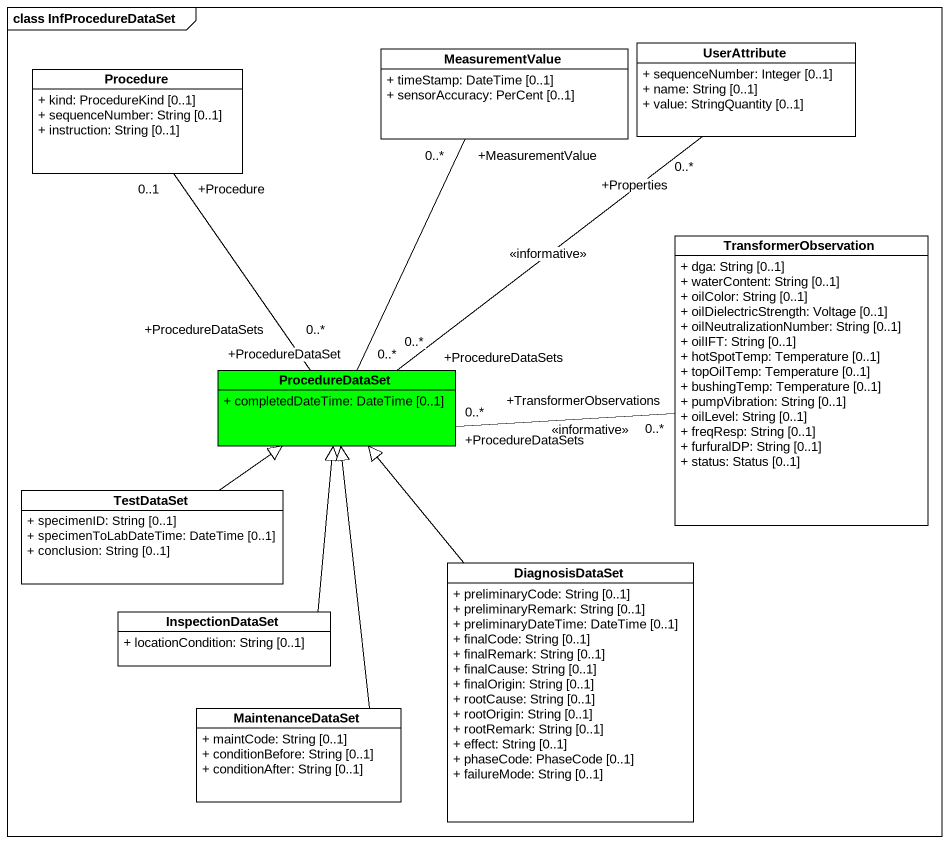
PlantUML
@startuml
mainframe class InfProcedureDataSet
hide circle
hide empty members
skinparam classAttributeIconSize 0
class MeasurementValue {
  + timeStamp: DateTime [0..1]
  + sensorAccuracy: PerCent [0..1]
}
class UserAttribute {
  + sequenceNumber: Integer [0..1]
  + name: String [0..1]
  + value: StringQuantity [0..1]
}
class Procedure {
  + kind: ProcedureKind [0..1]
  + sequenceNumber: String [0..1]
  + instruction: String [0..1]
}
class TransformerObservation {
  + dga: String [0..1]
  + waterContent: String [0..1]
  + oilColor: String [0..1]
  + oilDielectricStrength: Voltage [0..1]
  + oilNeutralizationNumber: String [0..1]
  + oilIFT: String [0..1]
  + hotSpotTemp: Temperature [0..1]
  + topOilTemp: Temperature [0..1]
  + bushingTemp: Temperature [0..1]
  + pumpVibration: String [0..1]
  + oilLevel: String [0..1]
  + freqResp: String [0..1]
  + furfuralDP: String [0..1]
  + status: Status [0..1]
}
class ProcedureDataSet #00FF00 {
  + completedDateTime: DateTime [0..1]
}
class TestDataSet {
  + specimenID: String [0..1]
  + specimenToLabDateTime: DateTime [0..1]
  + conclusion: String [0..1]
}
class DiagnosisDataSet {
  + preliminaryCode: String [0..1]
  + preliminaryRemark: String [0..1]
  + preliminaryDateTime: DateTime [0..1]
  + finalCode: String [0..1]
  + finalRemark: String [0..1]
  + finalCause: String [0..1]
  + finalOrigin: String [0..1]
  + rootCause: String [0..1]
  + rootOrigin: String [0..1]
  + rootRemark: String [0..1]
  + effect: String [0..1]
  + phaseCode: PhaseCode [0..1]
  + failureMode: String [0..1]
}
class InspectionDataSet {
  + locationCondition: String [0..1]
}
class MaintenanceDataSet {
  + maintCode: String [0..1]
  + conditionBefore: String [0..1]
  + conditionAfter: String [0..1]
}
UserAttribute "+Properties\n0..*" -- "+ProcedureDataSets\n0..*" ProcedureDataSet : <<informative>>
Procedure "+Procedure\n0..1" -- "+ProcedureDataSets\n0..*" ProcedureDataSet
ProcedureDataSet "+ProcedureDataSet\n0..*" -up- "+MeasurementValue\n0..*" MeasurementValue
ProcedureDataSet "+ProcedureDataSets\n0..*" -right- "+TransformerObservations\n0..*" TransformerObservation : <<informative>>
TestDataSet -up-|> ProcedureDataSet
DiagnosisDataSet -up-|> ProcedureDataSet
InspectionDataSet -up-|> ProcedureDataSet
MaintenanceDataSet -up-|> ProcedureDataSet
@enduml
